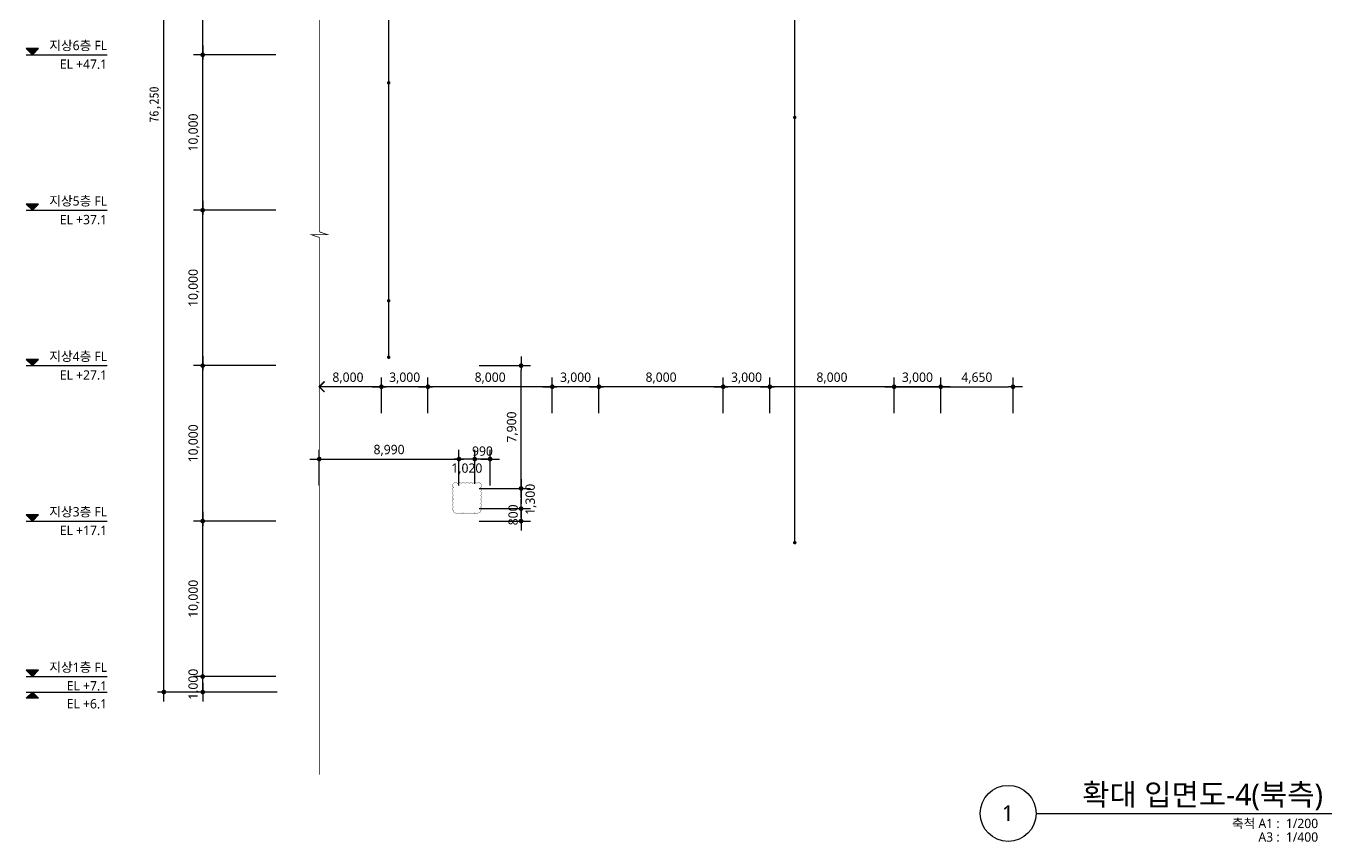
# Model space of a CAD drawing. Header units: millimetres. Extents: x 4937160 to 6265723, y 243853 to 348825.
# Drawn here: x 5441160 to 5525194, y 243853 to 296339 of the extents above; entities that cross this region are included whole.
import ezdxf
from ezdxf.enums import TextEntityAlignment as Align

# ---------------------------------------------------------------- set-up
doc = ezdxf.new("R2010")
doc.units = ezdxf.units.MM
doc.layers.get('0').update_dxf_attribs({"linetype": 'CONTINUOUS'})
for name, color, linetype, lineweight in [('A-MKXS-TEXT2', 7, 'CONTINUOUS', 25), ('A-XXXX-SYMB', 7, 'CONTINUOUS', 25), ('A-XXXX-TXT1', 3, 'CONTINUOUS', 25), ('A-XXXX-TXT2', 3, 'CONTINUOUS', 25), ('REV-202205', 20, 'CONTINUOUS', 25)]:
    doc.layers.add(name, color=color, linetype=linetype, lineweight=lineweight)
doc.layers.add('AA-MARK', color=1, linetype='CONTINUOUS')
doc.layers.add('DIM', color=7, linetype='CONTINUOUS')
doc.styles.add('HY울릉도L', font='')
doc.styles.add('돋움체', font='')
doc.styles.add('맑은 고딕', font='malgun.ttf')
doc.styles.add('맑은고딕', font='malgun.ttf')
doc.styles.get('HY울릉도L').set_extended_font_data('HYwulM')
doc.styles.get('돋움체').set_extended_font_data('DotumChe')
doc.dimstyles.new('CDIM', dxfattribs={"dimtxt": 3, "dimasz": 1.5, "dimexe": 2, "dimexo": 1, "dimgap": 1, "dimtad": 1, "dimdec": 0, "dimrnd": 0.5, "dimzin": 0, "dimdsep": 32, "dimlunit": 6, "dimtxsty": 'HY울릉도L', "dimblk1": '_CIDOT', "dimblk2": '_CIDOT', "dimsah": 1, "dimcen": 5.5, "dimclrd": 2, "dimclre": 2, "dimclrt": 7, "dimadec": 0, "dimazin": 0, "dimtfac": 1, "dimtdec": 0, "dimtix": 1, "dimtmove": 2, "dimatfit": 1, "dimldrblk": '_CIDOT', "dimfxl": 1, "dimtolj": 1, "dimtzin": 0, "dimlwd": -1, "dimarcsym": 0})

# ---------------------------------------------------------------- blocks, each defined once
blk = doc.blocks.new('A$C4F5014BF')
at = {"layer": 'A-XXXX-SYMB'}
for points in [[(-4813, 75100), (-4413, 75500), (-5213, 75500)], [(-4813, 70000), (-4413, 70400), (-5213, 70400)], [(-4813, 60000), (-4413, 60400), (-5213, 60400)], [(-4813, 50000), (-4413, 50400), (-5213, 50400)], [(-4813, 40000), (-4413, 40400), (-5213, 40400)], [(-4813, 30000), (-4413, 30400), (-5213, 30400)], [(-4813, 20000), (-4413, 20400), (-5213, 20400)], [(-4813, 10000), (-4413, 10400), (-5213, 10400)], [(-4813, 0), (-4413, 400), (-5213, 400)], [(-4813, -1000), (-4413, -1400), (-5213, -1400)]]:
    blk.add_hatch(color=256, dxfattribs=at).paths.add_polyline_path(points)
for p, q in [((-5213, 75500), (-4813, 75100)), ((-4413, 75500), (-5213, 75500)), ((-5213, 75100), (0, 75100)), ((-4813, 75100), (-4413, 75500)), ((-5213, 70400), (-4813, 70000)), ((-4413, 70400), (-5213, 70400)), ((-5213, 70000), (0, 70000)), ((-4813, 70000), (-4413, 70400)), ((-5213, 60400), (-4813, 60000)), ((-4413, 60400), (-5213, 60400)), ((-5213, 60000), (0, 60000)), ((-4813, 60000), (-4413, 60400)), ((-5213, 50400), (-4813, 50000)), ((-4413, 50400), (-5213, 50400)), ((-5213, 50000), (0, 50000)), ((-4813, 50000), (-4413, 50400)), ((-5213, 40400), (-4813, 40000)), ((-4413, 40400), (-5213, 40400)), ((-4813, 40000), (-4413, 40400)), ((-5213, 40000), (0, 40000)), ((-5213, 30400), (-4813, 30000)), ((-4413, 30400), (-5213, 30400)), ((-4813, 30000), (-4413, 30400)), ((-5213, 30000), (0, 30000)), ((-5213, 20400), (-4813, 20000)), ((-4413, 20400), (-5213, 20400)), ((-4813, 20000), (-4413, 20400)), ((-5213, 20000), (0, 20000)), ((-5213, 10400), (-4813, 10000)), ((-4413, 10400), (-5213, 10400)), ((-4813, 10000), (-4413, 10400)), ((-5213, 10000), (0, 10000)), ((-5213, 400), (-4813, 0)), ((-4413, 400), (-5213, 400)), ((-5213, 0), (0, 0)), ((-4813, 0), (-4413, 400)), ((-5213, -1000), (0, -1000)), ((-5213, -1400), (-4813, -1000)), ((-4413, -1400), (-5213, -1400)), ((-4813, -1000), (-4413, -1400))]:
    blk.add_line(p, q, dxfattribs=at)
at = {"layer": 'A-XXXX-TXT2', "style": '맑은고딕'}
for s, p in [('옥상층 FL', (0, 75700)), ('EL +82.35', (0, 74500)), ('지상9층 FL', (0, 70600)), ('EL +77.25', (0, 69400)), ('지상8층 FL', (0, 60600)), ('EL +67.1', (0, 59400)), ('지상7층 FL', (0, 50600)), ('EL +57.1', (0, 49400)), ('지상6층 FL', (0, 40600)), ('EL +47.1', (0, 39400)), ('지상5층 FL', (0, 30600)), ('EL +37.1', (0, 29400)), ('지상4층 FL', (0, 20600)), ('EL +27.1', (0, 19400)), ('지상3층 FL', (0, 10600)), ('EL +17.1', (0, 9400)), ('지상1층 FL', (0, 600)), ('EL +7.1', (0, -600)), ('EL +6.1', (0, -1756))]:
    blk.add_text(s, height=600, dxfattribs=at).set_placement(p, align=Align.MIDDLE_RIGHT)
blk = doc.blocks.new('_CIDOT')
at = {"color": 0, "linetype": 'ByBlock'}
blk.add_line((2, 0), (-1, 0), dxfattribs=at)
at = {"color": 0, "linetype": 'ByBlock', "const_width": 0.5}
blk.add_lwpolyline([(-0.25, 0, 1), (0.25, 0, 1)], format="xyb", close=True, dxfattribs=at)
blk = doc.blocks.new('*D1151')
at = {"layer": 'DIM', "lineweight": -2, "transparency": 16777216}
for p, q in [((5470033, 266893), (5470033, 269084)), ((5471023, 266793), (5471023, 269084))]:
    blk.add_line(p, q, dxfattribs=at)
at = {"layer": 'DIM', "transparency": 16777216}
for p, q in [((5469733, 268484), (5469433, 268484)), ((5471023, 268484), (5470033, 268484)), ((5471323, 268484), (5471623, 268484))]:
    blk.add_line(p, q, dxfattribs=at)
at = {"layer": 'DIM', "transparency": 16777216, "xscale": 300, "yscale": 300, "zscale": 300}
blk.add_blockref('_CIDOT', (5470033, 268484), dxfattribs=at)
at = {"layer": 'DIM', "transparency": 16777216, "xscale": 300, "yscale": 300, "zscale": 300, "rotation": 180}
blk.add_blockref('_CIDOT', (5471023, 268484), dxfattribs=at)
at = {"layer": 'DIM', "color": 3, "transparency": 16777216, "insert": (5470528, 268994), "char_height": 600, "attachment_point": 5, "style": '맑은고딕'}
blk.add_mtext('\\A1;990', dxfattribs=at)
blk = doc.blocks.new('*D1152')
at = {"layer": 'DIM', "lineweight": -2, "transparency": 16777216}
for p, q in [((5469013, 266793), (5469013, 269084)), ((5470033, 266893), (5470033, 269084))]:
    blk.add_line(p, q, dxfattribs=at)
at = {"layer": 'DIM', "transparency": 16777216}
blk.add_line((5469733, 268484), (5469313, 268484), dxfattribs=at)
at = {"layer": 'DIM', "transparency": 16777216, "xscale": 300, "yscale": 300, "zscale": 300, "rotation": 180}
blk.add_blockref('_CIDOT', (5469013, 268484), dxfattribs=at)
at = {"layer": 'DIM', "transparency": 16777216, "xscale": 300, "yscale": 300, "zscale": 300}
blk.add_blockref('_CIDOT', (5470033, 268484), dxfattribs=at)
at = {"layer": 'DIM', "color": 3, "transparency": 16777216, "insert": (5469523, 267846), "char_height": 600, "attachment_point": 5, "style": '맑은고딕'}
blk.add_mtext('\\A1;1,020', dxfattribs=at)
blk = doc.blocks.new('*D1153')
at = {"layer": 'DIM', "lineweight": -2, "transparency": 16777216}
for p, q in [((5460023, 266793), (5460023, 269084)), ((5469013, 266793), (5469013, 269084))]:
    blk.add_line(p, q, dxfattribs=at)
at = {"layer": 'DIM', "transparency": 16777216}
blk.add_line((5460323, 268484), (5468713, 268484), dxfattribs=at)
at = {"layer": 'DIM', "transparency": 16777216, "xscale": 300, "yscale": 300, "zscale": 300, "rotation": 180}
blk.add_blockref('_CIDOT', (5460023, 268484), dxfattribs=at)
at = {"layer": 'DIM', "transparency": 16777216, "xscale": 300, "yscale": 300, "zscale": 300}
blk.add_blockref('_CIDOT', (5469013, 268484), dxfattribs=at)
at = {"layer": 'DIM', "color": 3, "transparency": 16777216, "insert": (5464518, 269044), "char_height": 600, "attachment_point": 5, "style": '맑은고딕'}
blk.add_mtext('\\A1;8,990', dxfattribs=at)
blk = doc.blocks.new('*D1238')
at = {"layer": 'DIM', "transparency": 16777216}
for p, q in [((5473014, 265593), (5473014, 265893)), ((5473014, 265293), (5473014, 264493)), ((5473014, 264193), (5473014, 263893))]:
    blk.add_line(p, q, dxfattribs=at)
at = {"layer": 'DIM', "lineweight": -2, "transparency": 16777216}
for p, q in [((5470323, 265293), (5473614, 265293)), ((5470323, 264493), (5473614, 264493))]:
    blk.add_line(p, q, dxfattribs=at)
at = {"layer": 'DIM', "transparency": 16777216, "xscale": 300, "yscale": 300, "zscale": 300}
for p, rotation in [((5473014, 265293), 270), ((5473014, 264493), 90)]:
    blk.add_blockref('_CIDOT', p, dxfattribs=dict(at, rotation=rotation))
at = {"layer": 'DIM', "color": 3, "transparency": 16777216, "insert": (5472504, 264893), "char_height": 600, "attachment_point": 5, "rotation": 90, "style": '맑은고딕'}
blk.add_mtext('\\A1;800', dxfattribs=at)
blk = doc.blocks.new('*D1244')
at = {"layer": 'DIM', "lineweight": -2, "transparency": 16777216}
for p, q in [((5470323, 266593), (5473614, 266593)), ((5470323, 265293), (5473614, 265293))]:
    blk.add_line(p, q, dxfattribs=at)
at = {"layer": 'DIM', "transparency": 16777216}
blk.add_line((5473014, 266293), (5473014, 265593), dxfattribs=at)
at = {"layer": 'DIM', "transparency": 16777216, "xscale": 300, "yscale": 300, "zscale": 300}
for p, rotation in [((5473014, 266593), 90), ((5473014, 265293), 270)]:
    blk.add_blockref('_CIDOT', p, dxfattribs=dict(at, rotation=rotation))
at = {"layer": 'DIM', "color": 3, "transparency": 16777216, "insert": (5473652, 265893), "char_height": 600, "attachment_point": 5, "rotation": 90, "style": '맑은고딕'}
blk.add_mtext('\\A1;1,300', dxfattribs=at)
blk = doc.blocks.new('*D1245')
at = {"layer": 'DIM', "lineweight": -2, "transparency": 16777216}
for p, q in [((5470323, 274493), (5473614, 274493)), ((5470323, 266593), (5473614, 266593))]:
    blk.add_line(p, q, dxfattribs=at)
at = {"layer": 'DIM', "transparency": 16777216}
blk.add_line((5473014, 266893), (5473014, 274193), dxfattribs=at)
at = {"layer": 'DIM', "transparency": 16777216, "xscale": 300, "yscale": 300, "zscale": 300}
for p, rotation in [((5473014, 274493), 90), ((5473014, 266593), 270)]:
    blk.add_blockref('_CIDOT', p, dxfattribs=dict(at, rotation=rotation))
at = {"layer": 'DIM', "color": 3, "transparency": 16777216, "insert": (5472453, 270543), "char_height": 600, "attachment_point": 5, "rotation": 90, "style": '맑은고딕'}
blk.add_mtext('\\A1;7,900', dxfattribs=at)
blk = doc.blocks.new('*D1261')
at = {"layer": 'DIM', "lineweight": -2, "transparency": 16777216}
for p, q in [((5486023, 271447), (5486023, 273737)), ((5489023, 271447), (5489023, 273737))]:
    blk.add_line(p, q, dxfattribs=at)
at = {"layer": 'DIM', "transparency": 16777216}
blk.add_line((5488723, 273137), (5486323, 273137), dxfattribs=at)
at = {"layer": 'DIM', "transparency": 16777216, "xscale": 300, "yscale": 300, "zscale": 300, "rotation": 180}
blk.add_blockref('_CIDOT', (5486023, 273137), dxfattribs=at)
at = {"layer": 'DIM', "transparency": 16777216, "xscale": 300, "yscale": 300, "zscale": 300}
blk.add_blockref('_CIDOT', (5489023, 273137), dxfattribs=at)
at = {"layer": 'DIM', "color": 3, "transparency": 16777216, "insert": (5487523, 273697), "char_height": 600, "attachment_point": 5, "style": '맑은고딕'}
blk.add_mtext('\\A1;3,000', dxfattribs=at)
blk = doc.blocks.new('*D1262')
at = {"layer": 'DIM', "lineweight": -2, "transparency": 16777216}
for p, q in [((5489023, 271447), (5489023, 273737)), ((5497023, 271447), (5497023, 273737))]:
    blk.add_line(p, q, dxfattribs=at)
at = {"layer": 'DIM', "transparency": 16777216}
blk.add_line((5496723, 273137), (5489323, 273137), dxfattribs=at)
at = {"layer": 'DIM', "transparency": 16777216, "xscale": 300, "yscale": 300, "zscale": 300, "rotation": 180}
blk.add_blockref('_CIDOT', (5489023, 273137), dxfattribs=at)
at = {"layer": 'DIM', "transparency": 16777216, "xscale": 300, "yscale": 300, "zscale": 300}
blk.add_blockref('_CIDOT', (5497023, 273137), dxfattribs=at)
at = {"layer": 'DIM', "color": 3, "transparency": 16777216, "insert": (5493023, 273697), "char_height": 600, "attachment_point": 5, "style": '맑은고딕'}
blk.add_mtext('\\A1;8,000', dxfattribs=at)
blk = doc.blocks.new('*D1263')
at = {"layer": 'DIM', "lineweight": -2, "transparency": 16777216}
for p, q in [((5497023, 271447), (5497023, 273737)), ((5500023, 271447), (5500023, 273737))]:
    blk.add_line(p, q, dxfattribs=at)
at = {"layer": 'DIM', "transparency": 16777216}
blk.add_line((5499723, 273137), (5497323, 273137), dxfattribs=at)
at = {"layer": 'DIM', "transparency": 16777216, "xscale": 300, "yscale": 300, "zscale": 300, "rotation": 180}
blk.add_blockref('_CIDOT', (5497023, 273137), dxfattribs=at)
at = {"layer": 'DIM', "transparency": 16777216, "xscale": 300, "yscale": 300, "zscale": 300}
blk.add_blockref('_CIDOT', (5500023, 273137), dxfattribs=at)
at = {"layer": 'DIM', "color": 3, "transparency": 16777216, "insert": (5498523, 273697), "char_height": 600, "attachment_point": 5, "style": '맑은고딕'}
blk.add_mtext('\\A1;3,000', dxfattribs=at)
blk = doc.blocks.new('*D1264')
at = {"layer": 'DIM', "lineweight": -2, "transparency": 16777216}
for p, q in [((5475023, 271447), (5475023, 273737)), ((5478023, 271447), (5478023, 273737))]:
    blk.add_line(p, q, dxfattribs=at)
at = {"layer": 'DIM', "transparency": 16777216}
blk.add_line((5477723, 273137), (5475323, 273137), dxfattribs=at)
at = {"layer": 'DIM', "transparency": 16777216, "xscale": 300, "yscale": 300, "zscale": 300, "rotation": 180}
blk.add_blockref('_CIDOT', (5475023, 273137), dxfattribs=at)
at = {"layer": 'DIM', "transparency": 16777216, "xscale": 300, "yscale": 300, "zscale": 300}
blk.add_blockref('_CIDOT', (5478023, 273137), dxfattribs=at)
at = {"layer": 'DIM', "color": 3, "transparency": 16777216, "insert": (5476523, 273697), "char_height": 600, "attachment_point": 5, "style": '맑은고딕'}
blk.add_mtext('\\A1;3,000', dxfattribs=at)
blk = doc.blocks.new('*D1265')
at = {"layer": 'DIM', "lineweight": -2, "transparency": 16777216}
for p, q in [((5478023, 271447), (5478023, 273737)), ((5486023, 271447), (5486023, 273737))]:
    blk.add_line(p, q, dxfattribs=at)
at = {"layer": 'DIM', "transparency": 16777216}
blk.add_line((5485723, 273137), (5478323, 273137), dxfattribs=at)
at = {"layer": 'DIM', "transparency": 16777216, "xscale": 300, "yscale": 300, "zscale": 300, "rotation": 180}
blk.add_blockref('_CIDOT', (5478023, 273137), dxfattribs=at)
at = {"layer": 'DIM', "transparency": 16777216, "xscale": 300, "yscale": 300, "zscale": 300}
blk.add_blockref('_CIDOT', (5486023, 273137), dxfattribs=at)
at = {"layer": 'DIM', "color": 3, "transparency": 16777216, "insert": (5482023, 273697), "char_height": 600, "attachment_point": 5, "style": '맑은고딕'}
blk.add_mtext('\\A1;8,000', dxfattribs=at)
blk = doc.blocks.new('*D1266')
at = {"layer": 'DIM', "lineweight": -2, "transparency": 16777216}
for p, q in [((5464023, 271447), (5464023, 273737)), ((5467023, 271447), (5467023, 273737))]:
    blk.add_line(p, q, dxfattribs=at)
at = {"layer": 'DIM', "transparency": 16777216}
blk.add_line((5466723, 273137), (5464323, 273137), dxfattribs=at)
at = {"layer": 'DIM', "transparency": 16777216, "xscale": 300, "yscale": 300, "zscale": 300, "rotation": 180}
blk.add_blockref('_CIDOT', (5464023, 273137), dxfattribs=at)
at = {"layer": 'DIM', "transparency": 16777216, "xscale": 300, "yscale": 300, "zscale": 300}
blk.add_blockref('_CIDOT', (5467023, 273137), dxfattribs=at)
at = {"layer": 'DIM', "color": 3, "transparency": 16777216, "insert": (5465523, 273697), "char_height": 600, "attachment_point": 5, "style": '맑은고딕'}
blk.add_mtext('\\A1;3,000', dxfattribs=at)
blk = doc.blocks.new('*D1267')
at = {"layer": 'DIM', "lineweight": -2, "transparency": 16777216}
for p, q in [((5467023, 271447), (5467023, 273737)), ((5475023, 271447), (5475023, 273737))]:
    blk.add_line(p, q, dxfattribs=at)
at = {"layer": 'DIM', "transparency": 16777216}
blk.add_line((5474723, 273137), (5467323, 273137), dxfattribs=at)
at = {"layer": 'DIM', "transparency": 16777216, "xscale": 300, "yscale": 300, "zscale": 300, "rotation": 180}
blk.add_blockref('_CIDOT', (5467023, 273137), dxfattribs=at)
at = {"layer": 'DIM', "transparency": 16777216, "xscale": 300, "yscale": 300, "zscale": 300}
blk.add_blockref('_CIDOT', (5475023, 273137), dxfattribs=at)
at = {"layer": 'DIM', "color": 3, "transparency": 16777216, "insert": (5471023, 273697), "char_height": 600, "attachment_point": 5, "style": '맑은고딕'}
blk.add_mtext('\\A1;8,000', dxfattribs=at)
blk = doc.blocks.new('*D1271')
at = {"layer": 'DIM', "lineweight": -2, "transparency": 16777216}
for p, q in [((5497023, 271447), (5497023, 273737)), ((5500023, 271447), (5500023, 273737))]:
    blk.add_line(p, q, dxfattribs=at)
at = {"layer": 'DIM', "transparency": 16777216}
blk.add_line((5497323, 273137), (5499723, 273137), dxfattribs=at)
at = {"layer": 'DIM', "transparency": 16777216, "xscale": 300, "yscale": 300, "zscale": 300, "rotation": 180}
blk.add_blockref('_CIDOT', (5497023, 273137), dxfattribs=at)
at = {"layer": 'DIM', "transparency": 16777216, "xscale": 300, "yscale": 300, "zscale": 300}
blk.add_blockref('_CIDOT', (5500023, 273137), dxfattribs=at)
at = {"layer": 'DIM', "color": 3, "transparency": 16777216, "insert": (5498523, 273697), "char_height": 600, "attachment_point": 5, "style": '맑은고딕'}
blk.add_mtext('\\A1;3,000', dxfattribs=at)
blk = doc.blocks.new('*D1272')
at = {"layer": 'DIM', "lineweight": -2, "transparency": 16777216}
for p, q in [((5500023, 271447), (5500023, 273737)), ((5504673, 271447), (5504673, 273737))]:
    blk.add_line(p, q, dxfattribs=at)
at = {"layer": 'DIM', "transparency": 16777216}
blk.add_line((5500323, 273137), (5504373, 273137), dxfattribs=at)
at = {"layer": 'DIM', "transparency": 16777216, "xscale": 300, "yscale": 300, "zscale": 300, "rotation": 180}
blk.add_blockref('_CIDOT', (5500023, 273137), dxfattribs=at)
at = {"layer": 'DIM', "transparency": 16777216, "xscale": 300, "yscale": 300, "zscale": 300}
blk.add_blockref('_CIDOT', (5504673, 273137), dxfattribs=at)
at = {"layer": 'DIM', "color": 3, "transparency": 16777216, "insert": (5502348, 273697), "char_height": 600, "attachment_point": 5, "style": '맑은고딕'}
blk.add_mtext('\\A1;4,650', dxfattribs=at)
blk = doc.blocks.new('*D1372')
at = {"layer": 'DIM', "transparency": 16777216}
blk.add_line((5463723, 273137), (5460023, 273137), dxfattribs=at)
at = {"layer": 'DIM', "lineweight": -2, "transparency": 16777216}
blk.add_line((5464023, 271447), (5464023, 273737), dxfattribs=at)
at = {"layer": 'DIM', "transparency": 16777216, "xscale": 300, "yscale": 300, "zscale": 300}
blk.add_blockref('_CIDOT', (5464023, 273137), dxfattribs=at)
at = {"layer": 'DIM', "color": 3, "transparency": 16777216, "insert": (5461873, 273697), "char_height": 600, "attachment_point": 5, "style": '맑은고딕'}
blk.add_mtext('\\A1;8,000', dxfattribs=at)
blk = doc.blocks.new('_None')
blk = doc.blocks.new('*D1552')
at = {"layer": 'DIM', "lineweight": -2, "transparency": 16777216}
for p, q in [((-300, 11000), (-5600, 11000)), ((-300, 1000), (-5600, 1000))]:
    blk.add_line(p, q, dxfattribs=at)
at = {"layer": 'DIM', "transparency": 16777216}
blk.add_line((-5000, 1300), (-5000, 10700), dxfattribs=at)
at = {"layer": 'DIM', "transparency": 16777216, "xscale": 300, "yscale": 300, "zscale": 300}
for p, rotation in [((-5000, 11000), 90), ((-5000, 1000), 270)]:
    blk.add_blockref('_CIDOT', p, dxfattribs=dict(at, rotation=rotation))
at = {"layer": 'DIM', "color": 3, "transparency": 16777216, "insert": (-5562, 6000), "char_height": 600, "attachment_point": 5, "rotation": 90, "style": '맑은고딕'}
blk.add_mtext('\\A1;10,000', dxfattribs=at)
blk = doc.blocks.new('*D1553')
at = {"layer": 'DIM', "lineweight": -2, "transparency": 16777216}
for p, q in [((-300, 21000), (-5600, 21000)), ((-300, 11000), (-5600, 11000))]:
    blk.add_line(p, q, dxfattribs=at)
at = {"layer": 'DIM', "transparency": 16777216}
blk.add_line((-5000, 11300), (-5000, 20700), dxfattribs=at)
at = {"layer": 'DIM', "transparency": 16777216, "xscale": 300, "yscale": 300, "zscale": 300}
for p, rotation in [((-5000, 21000), 90), ((-5000, 11000), 270)]:
    blk.add_blockref('_CIDOT', p, dxfattribs=dict(at, rotation=rotation))
at = {"layer": 'DIM', "color": 3, "transparency": 16777216, "insert": (-5562, 16000), "char_height": 600, "attachment_point": 5, "rotation": 90, "style": '맑은고딕'}
blk.add_mtext('\\A1;10,000', dxfattribs=at)
blk = doc.blocks.new('*D1554')
at = {"layer": 'DIM', "lineweight": -2, "transparency": 16777216}
for p, q in [((-300, 31000), (-5600, 31000)), ((-300, 21000), (-5600, 21000))]:
    blk.add_line(p, q, dxfattribs=at)
at = {"layer": 'DIM', "transparency": 16777216}
blk.add_line((-5000, 21300), (-5000, 30700), dxfattribs=at)
at = {"layer": 'DIM', "transparency": 16777216, "xscale": 300, "yscale": 300, "zscale": 300}
for p, rotation in [((-5000, 31000), 90), ((-5000, 21000), 270)]:
    blk.add_blockref('_CIDOT', p, dxfattribs=dict(at, rotation=rotation))
at = {"layer": 'DIM', "color": 3, "transparency": 16777216, "insert": (-5562, 26000), "char_height": 600, "attachment_point": 5, "rotation": 90, "style": '맑은고딕'}
blk.add_mtext('\\A1;10,000', dxfattribs=at)
blk = doc.blocks.new('*D1555')
at = {"layer": 'DIM', "lineweight": -2, "transparency": 16777216}
for p, q in [((-300, 41000), (-5600, 41000)), ((-300, 31000), (-5600, 31000))]:
    blk.add_line(p, q, dxfattribs=at)
at = {"layer": 'DIM', "transparency": 16777216}
blk.add_line((-5000, 31300), (-5000, 40700), dxfattribs=at)
at = {"layer": 'DIM', "transparency": 16777216, "xscale": 300, "yscale": 300, "zscale": 300}
for p, rotation in [((-5000, 41000), 90), ((-5000, 31000), 270)]:
    blk.add_blockref('_CIDOT', p, dxfattribs=dict(at, rotation=rotation))
at = {"layer": 'DIM', "color": 3, "transparency": 16777216, "insert": (-5562, 36000), "char_height": 600, "attachment_point": 5, "rotation": 90, "style": '맑은고딕'}
blk.add_mtext('\\A1;10,000', dxfattribs=at)
blk = doc.blocks.new('*D1556')
at = {"layer": 'DIM', "lineweight": -2, "transparency": 16777216}
for p, q in [((-300, 51000), (-5600, 51000)), ((-300, 41000), (-5600, 41000))]:
    blk.add_line(p, q, dxfattribs=at)
at = {"layer": 'DIM', "transparency": 16777216}
blk.add_line((-5000, 41300), (-5000, 50700), dxfattribs=at)
at = {"layer": 'DIM', "transparency": 16777216, "xscale": 300, "yscale": 300, "zscale": 300}
for p, rotation in [((-5000, 51000), 90), ((-5000, 41000), 270)]:
    blk.add_blockref('_CIDOT', p, dxfattribs=dict(at, rotation=rotation))
at = {"layer": 'DIM', "color": 3, "transparency": 16777216, "insert": (-5562, 46000), "char_height": 600, "attachment_point": 5, "rotation": 90, "style": '맑은고딕'}
blk.add_mtext('\\A1;10,000', dxfattribs=at)
blk = doc.blocks.new('*D1557')
at = {"layer": 'DIM', "lineweight": -2, "transparency": 16777216}
for p, q in [((-200, 61000), (-5400, 61000)), ((-200, 51000), (-5400, 51000))]:
    blk.add_line(p, q, dxfattribs=at)
at = {"layer": 'DIM', "transparency": 16777216}
blk.add_line((-5000, 51300), (-5000, 60700), dxfattribs=at)
at = {"layer": 'DIM', "transparency": 16777216, "xscale": 300, "yscale": 300, "zscale": 300}
for p, rotation in [((-5000, 61000), 90), ((-5000, 51000), 270)]:
    blk.add_blockref('_CIDOT', p, dxfattribs=dict(at, rotation=rotation))
at = {"layer": 'DIM', "color": 3, "transparency": 16777216, "insert": (-5557, 56000), "char_height": 600, "attachment_point": 5, "rotation": 90, "style": '돋움체'}
blk.add_mtext('\\A1;10,000', dxfattribs=at)
blk = doc.blocks.new('*D1558')
at = {"layer": 'DIM', "lineweight": -2, "transparency": 16777216}
for p, q in [((-200, 76250), (-7900, 76250)), ((-200, 0), (-7900, 0))]:
    blk.add_line(p, q, dxfattribs=at)
at = {"layer": 'DIM', "transparency": 16777216}
blk.add_line((-7500, 300), (-7500, 75950), dxfattribs=at)
at = {"layer": 'DIM', "transparency": 16777216, "xscale": 300, "yscale": 300, "zscale": 300}
for p, rotation in [((-7500, 76250), 90), ((-7500, 0), 270)]:
    blk.add_blockref('_CIDOT', p, dxfattribs=dict(at, rotation=rotation))
at = {"layer": 'DIM', "color": 3, "transparency": 16777216, "insert": (-8057, 37800), "char_height": 600, "attachment_point": 5, "rotation": 90, "style": '돋움체'}
blk.add_mtext('\\A1;76,250', dxfattribs=at)
blk = doc.blocks.new('*D1559')
at = {"layer": 'DIM', "lineweight": -2, "transparency": 16777216}
for p, q in [((-300, 71150), (-5600, 71150)), ((-300, 61000), (-5600, 61000))]:
    blk.add_line(p, q, dxfattribs=at)
at = {"layer": 'DIM', "transparency": 16777216}
blk.add_line((-5000, 61300), (-5000, 70850), dxfattribs=at)
at = {"layer": 'DIM', "transparency": 16777216, "xscale": 300, "yscale": 300, "zscale": 300}
for p, rotation in [((-5000, 71150), 90), ((-5000, 61000), 270)]:
    blk.add_blockref('_CIDOT', p, dxfattribs=dict(at, rotation=rotation))
at = {"layer": 'DIM', "color": 3, "transparency": 16777216, "insert": (-5562, 66075), "char_height": 600, "attachment_point": 5, "rotation": 90, "style": '맑은고딕'}
blk.add_mtext('\\A1;10,150', dxfattribs=at)
blk = doc.blocks.new('*D1560')
at = {"layer": 'DIM', "lineweight": -2, "transparency": 16777216}
for p, q in [((-300, 76250), (-5600, 76250)), ((-300, 71150), (-5600, 71150))]:
    blk.add_line(p, q, dxfattribs=at)
at = {"layer": 'DIM', "transparency": 16777216}
blk.add_line((-5000, 71450), (-5000, 75950), dxfattribs=at)
at = {"layer": 'DIM', "transparency": 16777216, "xscale": 300, "yscale": 300, "zscale": 300}
for p, rotation in [((-5000, 76250), 90), ((-5000, 71150), 270)]:
    blk.add_blockref('_CIDOT', p, dxfattribs=dict(at, rotation=rotation))
at = {"layer": 'DIM', "color": 3, "transparency": 16777216, "insert": (-5562, 73700), "char_height": 600, "attachment_point": 5, "rotation": 90, "style": '맑은고딕'}
blk.add_mtext('\\A1;5,100', dxfattribs=at)
blk = doc.blocks.new('*D1561')
at = {"layer": 'DIM', "lineweight": -2, "transparency": 16777216}
for p, q in [((-300, 1000), (-5600, 1000)), ((-300, 0), (-5600, 0))]:
    blk.add_line(p, q, dxfattribs=at)
at = {"layer": 'DIM', "transparency": 16777216}
for p, q in [((-5000, 1300), (-5000, 1600)), ((-5000, 0), (-5000, 1000)), ((-5000, -300), (-5000, -600))]:
    blk.add_line(p, q, dxfattribs=at)
at = {"layer": 'DIM', "transparency": 16777216, "xscale": 300, "yscale": 300, "zscale": 300}
for p, rotation in [((-5000, 1000), 270), ((-5000, 0), 90)]:
    blk.add_blockref('_CIDOT', p, dxfattribs=dict(at, rotation=rotation))
at = {"layer": 'DIM', "color": 3, "transparency": 16777216, "insert": (-5562, 500), "char_height": 600, "attachment_point": 5, "rotation": 90, "style": '맑은고딕'}
blk.add_mtext('\\A1;1,000', dxfattribs=at)
blk = doc.blocks.new('dim-ver')
at = {"layer": 'DIM'}
dim = blk.add_linear_dim(base=(-7500, 76250), p1=(0, 0), p2=(0, 76250), angle=90, dimstyle='CDIM', override={"dimscale": 200, "dimtxsty": '돋움체', "dimclrd": 256, "dimclre": 256, "dimclrt": 3}, dxfattribs=at)
dim.commit()
dim.dimension.update_dxf_attribs({"geometry": '*D1558', "text_midpoint": (-8057.1, 37800), "dimtype": 128})
for base, p1, p2, override, picture, middle in [((-5000, 76250), (0, 71150), (0, 76250), {"dimscale": 200, "dimexe": 3, "dimexo": 1.5, "dimtxsty": '맑은고딕', "dimclrd": 256, "dimclre": 256, "dimclrt": 3}, '*D1560', (-5562, 73700)), ((-5000, 71150), (0, 61000), (0, 71150), {"dimscale": 200, "dimexe": 3, "dimexo": 1.5, "dimtxsty": '맑은고딕', "dimclrd": 256, "dimclre": 256, "dimclrt": 3}, '*D1559', (-5562, 66075)), ((-5000, 61000), (0, 51000), (0, 61000), {"dimscale": 200, "dimtxsty": '돋움체', "dimclrd": 256, "dimclre": 256, "dimclrt": 3}, '*D1557', (-5557.1, 56000)), ((-5000, 51000), (0, 41000), (0, 51000), {"dimscale": 200, "dimexe": 3, "dimexo": 1.5, "dimtxsty": '맑은고딕', "dimclrd": 256, "dimclre": 256, "dimclrt": 3}, '*D1556', (-5562, 46000)), ((-5000, 41000), (0, 31000), (0, 41000), {"dimscale": 200, "dimexe": 3, "dimexo": 1.5, "dimtxsty": '맑은고딕', "dimclrd": 256, "dimclre": 256, "dimclrt": 3}, '*D1555', (-5562, 36000)), ((-5000, 31000), (0, 21000), (0, 31000), {"dimscale": 200, "dimexe": 3, "dimexo": 1.5, "dimtxsty": '맑은고딕', "dimclrd": 256, "dimclre": 256, "dimclrt": 3}, '*D1554', (-5562, 26000)), ((-5000, 21000), (0, 11000), (0, 21000), {"dimscale": 200, "dimexe": 3, "dimexo": 1.5, "dimtxsty": '맑은고딕', "dimclrd": 256, "dimclre": 256, "dimclrt": 3}, '*D1553', (-5562, 16000)), ((-5000, 11000), (0, 1000), (0, 11000), {"dimscale": 200, "dimexe": 3, "dimexo": 1.5, "dimtxsty": '맑은고딕', "dimclrd": 256, "dimclre": 256, "dimclrt": 3}, '*D1552', (-5562, 6000)), ((-5000, 1000), (0, 0), (0, 1000), {"dimscale": 200, "dimexe": 3, "dimexo": 1.5, "dimtxsty": '맑은고딕', "dimclrd": 256, "dimclre": 256, "dimclrt": 3}, '*D1561', (-5562, 500))]:
    dim = blk.add_linear_dim(base=base, p1=p1, p2=p2, angle=90, dimstyle='CDIM', override=override, dxfattribs=at)
    dim.commit()
    dim.dimension.update_dxf_attribs({"geometry": picture, "text_midpoint": middle})

msp = doc.modelspace()

# ---------------------------------------------------------------- linework, layer by layer
at = {"const_width": 100}
msp.add_lwpolyline([(5460365, 273478.7), (5460023.5, 273137.1), (5460365, 272795.6)], dxfattribs=at)
at = {"layer": 'A-MKXS-TEXT2'}
for p, q in [((5464496.3, 275037.5), (5464496.3, 337024.9)), ((5490627.6, 263103.8), (5490627.6, 337024.9))]:
    msp.add_line(p, q, dxfattribs=at)
at = {"layer": 'A-MKXS-TEXT2', "const_width": 112.5}
for points in [[(5464496.3, 292639.2, 1), (5464496.3, 292751.7, 1)], [(5490627.6, 290407.4, 1), (5490627.6, 290519.9, 1)], [(5464496.3, 278613.5, 1), (5464496.3, 278726, 1)], [(5464496.3, 274981.3, 1), (5464496.3, 275093.8, 1)], [(5490627.6, 263047.6, 1), (5490627.6, 263160.1, 1)]]:
    msp.add_lwpolyline(points, format="xyb", close=True, dxfattribs=at)
at = {"layer": 'A-XXXX-SYMB'}
msp.add_line((5506161.1, 245684.9), (5525194.2, 245684.9), dxfattribs=at)
msp.add_circle((5504361.1, 245684.9), 1800, dxfattribs=at)
at = {"layer": 'AA-MARK', "const_width": 50}
msp.add_lwpolyline([(5460024.1, 248184.9), (5460024.1, 282742.4), (5459502.3, 282924.9), (5460544.6, 282924.9), (5460023.5, 283107.5), (5460023.5, 339024.9)], dxfattribs=at)
at = {"layer": 'REV-202205', "const_width": 20}
msp.add_lwpolyline([(5468665.8, 266910.5, -0.5205671), (5468915.8, 266910.5, -0.5205671), (5469165.8, 266910.5, -0.5205671), (5469415.8, 266910.5, -0.5205671), (5469665.8, 266910.5, -0.5205671), (5469915.8, 266910.5, -0.5205671), (5470165.8, 266910.5, -0.5205671), (5470404.6, 266899.3, -0.5205671), (5470404.6, 266649.3, -0.5205671), (5470404.6, 266399.3, -0.5205671), (5470404.6, 266149.3, -0.5205671), (5470404.6, 265899.3, -0.5205671), (5470404.6, 265649.3, -0.5205671), (5470404.6, 265399.3, -0.5205671), (5470404.6, 265149.3, -0.5205671), (5470278, 265025.9, -0.5205671), (5470028, 265025.9, -0.5205671), (5469778, 265025.9, -0.5205671), (5469528, 265025.9, -0.5205671), (5469278, 265025.9, -0.5205671), (5469028, 265025.9, -0.5205671), (5468778, 265025.9, -0.5205671), (5468665.8, 265163.7, -0.5205671), (5468665.8, 265413.7, -0.5205671), (5468665.8, 265663.7, -0.5205671), (5468665.8, 265913.7, -0.5205671), (5468665.8, 266163.7, -0.5205671), (5468665.8, 266413.7, -0.5205671), (5468665.8, 266663.7, -0.5205671)], format="xyb", close=True, dxfattribs=at)

# ---------------------------------------------------------------- block references
msp.add_blockref('A$C4F5014BF', (5446373.5, 254493.3))
at = {"layer": 'DIM'}
msp.add_blockref('dim-ver', (5457524.1, 253493.3), dxfattribs=at)

# ---------------------------------------------------------------- texts
at = {"layer": 'A-XXXX-TXT1', "style": '맑은 고딕'}
msp.add_text('확대 입면도-4(북측)', height=1400, dxfattribs=at).set_placement((5524622.6, 245775.5), align=Align.BOTTOM_RIGHT)
msp.add_text('1', height=1000, dxfattribs=at).set_placement((5504337.9, 245706.3), align=Align.MIDDLE)
for s, p in [('축척 A1 :  1/200', (5524311.1, 245340.4)), ('A3 :  1/400', (5524311.1, 244464.7))]:
    msp.add_text(s, height=600, dxfattribs=at).set_placement(p, align=Align.TOP_RIGHT)

# ---------------------------------------------------------------- dimensions: what is measured, and where the dimension line sits
at = {"layer": 'DIM'}
for base, p1, p2, angle, picture, middle in [((5473013.8, 274493.3), (5470023.5, 266593.3), (5470023.5, 274493.3), 90, '*D1245', (5472453.5, 270543.3)), ((5464023.5, 273137.1), (5467023.5, 271146.8), (5464023.5, 271146.8), 180, '*D1266', (5465523.5, 273697.5)), ((5467023.5, 273137.1), (5475023.5, 271146.8), (5467023.5, 271146.8), 180, '*D1267', (5471023.5, 273697.5)), ((5475023.5, 273137.1), (5478023.5, 271146.8), (5475023.5, 271146.8), 180, '*D1264', (5476523.5, 273697.5)), ((5478023.5, 273137.1), (5486023.5, 271146.8), (5478023.5, 271146.8), 180, '*D1265', (5482023.5, 273697.5)), ((5486023.5, 273137.1), (5489023.5, 271146.8), (5486023.5, 271146.8), 180, '*D1261', (5487523.5, 273697.5)), ((5489023.5, 273137.1), (5497023.5, 271146.8), (5489023.5, 271146.8), 180, '*D1262', (5493023.5, 273697.5)), ((5497023.5, 273137.1), (5500023.5, 271146.8), (5497023.5, 271146.8), 180, '*D1263', (5498523.5, 273697.5)), ((5470033.5, 268483.6), (5471023.5, 266493.3), (5470033.5, 266593.3), 180, '*D1151', (5470528.5, 268993.6)), ((5473013.8, 264493.3), (5470023.5, 265293.3), (5470023.5, 264493.3), 270, '*D1238', (5472503.8, 264893.3))]:
    dim = msp.add_linear_dim(base=base, p1=p1, p2=p2, angle=angle, dimstyle='CDIM', override={"dimscale": 200, "dimexe": 3, "dimexo": 1.5, "dimtxsty": '맑은고딕', "dimclrd": 256, "dimclre": 256, "dimclrt": 3}, dxfattribs=at)
    dim.commit()
    dim.dimension.update_dxf_attribs({"geometry": picture, "text_midpoint": middle})
dim = msp.add_linear_dim(base=(5460023.5, 273137.1), p1=(5464023.5, 271146.8), p2=(5460023.5, 271146.8), angle=180, text='8,000', dimstyle='CDIM', override={"dimscale": 200, "dimexe": 3, "dimexo": 1.5, "dimtxsty": '맑은고딕', "dimblk2": 'None', "dimse2": 1, "dimclrd": 256, "dimclre": 256, "dimclrt": 3}, dxfattribs=at)
dim.commit()
dim.dimension.update_dxf_attribs({"geometry": '*D1372', "text_midpoint": (5461873.5, 273697.5)})
for base, p1, p2, picture, middle in [((5500023.5, 273137.1), (5497023.5, 271146.8), (5500023.5, 271146.8), '*D1271', (5498523.5, 273697.5)), ((5504673.5, 273137.1), (5500023.5, 271146.8), (5504673.5, 271146.8), '*D1272', (5502348.5, 273697.5)), ((5469013.5, 268483.6), (5460023.5, 266493.3), (5469013.5, 266493.3), '*D1153', (5464518.5, 269043.9))]:
    dim = msp.add_linear_dim(base=base, p1=p1, p2=p2, dimstyle='CDIM', override={"dimscale": 200, "dimexe": 3, "dimexo": 1.5, "dimtxsty": '맑은고딕', "dimclrd": 256, "dimclre": 256, "dimclrt": 3}, dxfattribs=at)
    dim.commit()
    dim.dimension.update_dxf_attribs({"geometry": picture, "text_midpoint": middle})
for base, p1, p2, angle, picture, middle in [((5469013.5, 268483.6), (5470033.5, 266593.3), (5469013.5, 266493.3), 180, '*D1152', (5469523.5, 267845.6)), ((5473013.8, 265293.3), (5470023.5, 266593.3), (5470023.5, 265293.3), 270, '*D1244', (5473651.8, 265893.3))]:
    dim = msp.add_linear_dim(base=base, p1=p1, p2=p2, angle=angle, dimstyle='CDIM', override={"dimscale": 200, "dimexe": 3, "dimexo": 1.5, "dimtxsty": '맑은고딕', "dimclrd": 256, "dimclre": 256, "dimclrt": 3}, dxfattribs=at)
    dim.commit()
    dim.dimension.update_dxf_attribs({"geometry": picture, "text_midpoint": middle, "dimtype": 160})

doc.saveas('drawing.dxf')
